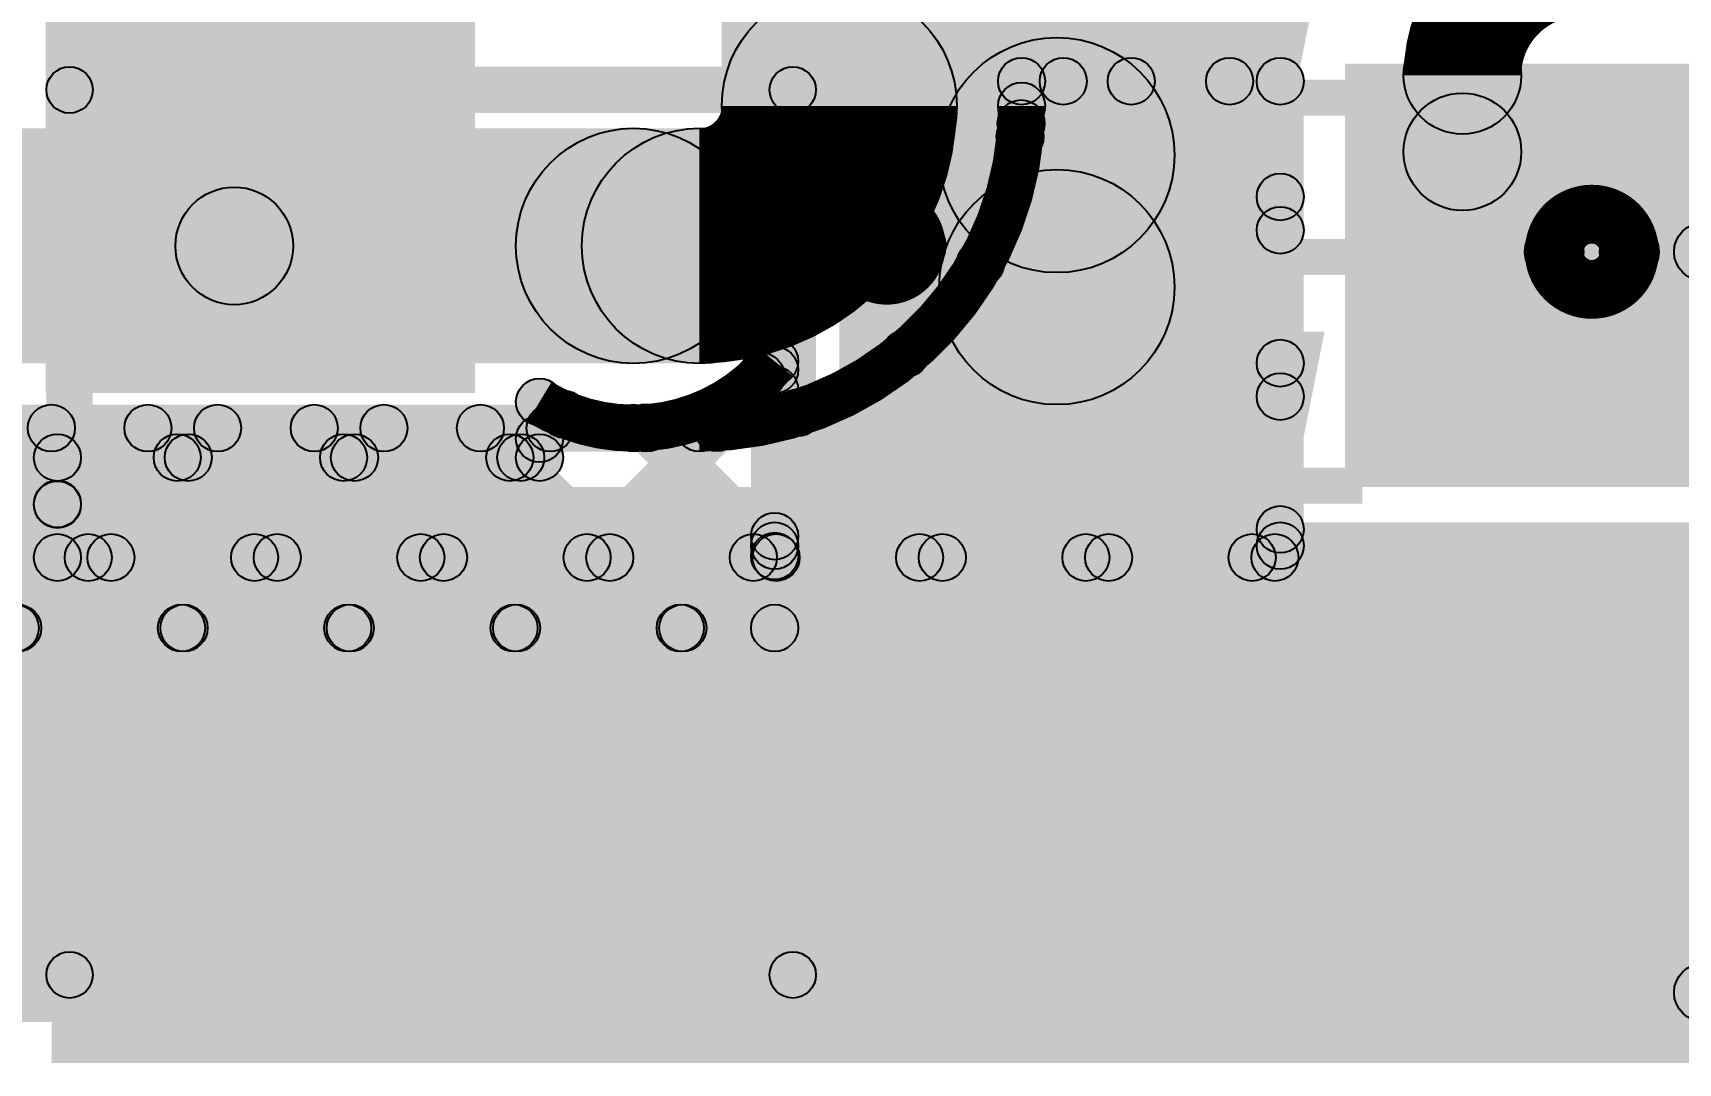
# Model space of a CAD drawing. Header units: millimetres. Extents: x -0.24 to 2.5, y 0 to 2.55.
# Drawn here: x 1.7768 to 2.0567, y 0.006 to 0.1812 of the extents above; entities that cross this region are included whole.
import ezdxf

# ---------------------------------------------------------------- set-up
doc = ezdxf.new("R2010")
doc.units = ezdxf.units.MM
doc.header["$MEASUREMENT"] = 0
for name, color, linetype in [('BottomLayer', 5, 'Continuous'), ('BottomPaste', 16, 'Continuous'), ('BottomSolder', 6, 'Continuous'), ('TopLayer', 1, 'Continuous'), ('TopOverlay', 2, 'Continuous'), ('TopPaste', 8, 'Continuous'), ('TopSolder', 216, 'Continuous'), ('ViaHoleLayer', 16, 'Continuous')]:
    doc.layers.add(name, color=color, linetype=linetype)

# ---------------------------------------------------------------- blocks, each defined once
blk = doc.blocks.new('SI7021_A20_GM1R_35')
at = {"layer": 'TopLayer'}
for points in [[(-0.07382, 0.04823), (-0.04035, 0.04823), (-0.04035, 0.03051), (-0.07382, 0.03051)], [(-0.0315, 0.04921), (0.0315, 0.04921), (0.0315, -0.04921), (-0.0315, -0.04921)], [(0.04035, 0.04823), (0.07382, 0.04823), (0.07382, 0.03051), (0.04035, 0.03051)], [(-0.07382, 0.00886), (-0.04035, 0.00886), (-0.04035, -0.00886), (-0.07382, -0.00886)], [(0.04035, 0.00886), (0.07382, 0.00886), (0.07382, -0.00886), (0.04035, -0.00886)], [(-0.07382, -0.03051), (-0.04035, -0.03051), (-0.04035, -0.04823), (-0.07382, -0.04823)], [(0.04035, -0.03051), (0.07382, -0.03051), (0.07382, -0.04823), (0.04035, -0.04823)]]:
    blk.add_hatch(color=1, dxfattribs=at).paths.add_polyline_path(points)
at = {"layer": 'TopOverlay'}
h = blk.add_hatch(color=2, dxfattribs=at)
edge = h.paths.add_edge_path()
edge.add_arc((-0.0794, 0.063), 0.005, 0, 360)
h = blk.add_hatch(color=2, dxfattribs=at)
edge = h.paths.add_edge_path()
edge.add_arc((-0.0666, 0.063), 0.005, 0, 360)
h = blk.add_hatch(color=2, dxfattribs=at)
edge = h.paths.add_edge_path()
edge.add_arc((-0.054, 0.063), 0.005, 0, 360)
for points in [[(-0.054, 0.058), (-0.054, 0.068), (0.055, 0.068), (0.055, 0.058)], [(-0.054, -0.068), (-0.054, -0.058), (0.055, -0.058), (0.055, -0.068)]]:
    blk.add_hatch(color=2, dxfattribs=at).paths.add_polyline_path(points)
h = blk.add_hatch(color=2, dxfattribs=at)
edge = h.paths.add_edge_path()
edge.add_arc((0.055, 0.063), 0.005, 0, 360)
h = blk.add_hatch(color=2, dxfattribs=at)
edge = h.paths.add_edge_path()
edge.add_arc((-0.054, -0.063), 0.005, 0, 360)
h = blk.add_hatch(color=2, dxfattribs=at)
edge = h.paths.add_edge_path()
edge.add_arc((0.055, -0.063), 0.005, 0, 360)
at = {"layer": 'TopPaste'}
for points in [[(-0.07382, 0.04823), (-0.04035, 0.04823), (-0.04035, 0.03051), (-0.07382, 0.03051)], [(-0.0315, 0.04921), (0.0315, 0.04921), (0.0315, -0.04921), (-0.0315, -0.04921)], [(0.04035, 0.04823), (0.07382, 0.04823), (0.07382, 0.03051), (0.04035, 0.03051)], [(-0.07382, 0.00886), (-0.04035, 0.00886), (-0.04035, -0.00886), (-0.07382, -0.00886)], [(0.04035, 0.00886), (0.07382, 0.00886), (0.07382, -0.00886), (0.04035, -0.00886)], [(-0.07382, -0.03051), (-0.04035, -0.03051), (-0.04035, -0.04823), (-0.07382, -0.04823)], [(0.04035, -0.03051), (0.07382, -0.03051), (0.07382, -0.04823), (0.04035, -0.04823)]]:
    blk.add_hatch(color=8, dxfattribs=at).paths.add_polyline_path(points)
at = {"layer": 'TopSolder'}
for points in [[(-0.0355, 0.05321), (0.0355, 0.05321), (0.0355, -0.05321), (-0.0355, -0.05321)], [(-0.07782, 0.05223), (-0.03635, 0.05223), (-0.03635, 0.02651), (-0.07782, 0.02651)], [(0.03635, 0.05223), (0.07782, 0.05223), (0.07782, 0.02651), (0.03635, 0.02651)], [(-0.07782, 0.01286), (-0.03635, 0.01286), (-0.03635, -0.01286), (-0.07782, -0.01286)], [(0.03635, 0.01286), (0.07782, 0.01286), (0.07782, -0.01286), (0.03635, -0.01286)], [(-0.07782, -0.02651), (-0.03635, -0.02651), (-0.03635, -0.05223), (-0.07782, -0.05223)], [(0.03635, -0.02651), (0.07782, -0.02651), (0.07782, -0.05223), (0.03635, -0.05223)]]:
    blk.add_hatch(color=216, dxfattribs=at).paths.add_polyline_path(points)
at = {"layer": 'TopOverlay', "const_width": 0.01}
blk.add_lwpolyline([(-0.0666, 0.063, 1), (-0.0794, 0.063, 1)], format="xyb", close=True, dxfattribs=at)
at = {"layer": 'TopOverlay'}
for centre in [(-0.0794, 0.063), (-0.0666, 0.063), (-0.054, 0.063), (0.055, 0.063), (-0.054, -0.063), (0.055, -0.063)]:
    blk.add_circle(centre, 0.005, dxfattribs=at)
blk = doc.blocks.new('RES_0805_B_86')
at = {"layer": 'BottomLayer'}
for points in [[(-0.06, 0.025), (-0.02, 0.025), (-0.02, -0.025), (-0.06, -0.025)], [(0.02, 0.025), (0.06, 0.025), (0.06, -0.025), (0.02, -0.025)]]:
    blk.add_hatch(color=5, dxfattribs=at).paths.add_polyline_path(points)
at = {"layer": 'BottomPaste'}
for points in [[(-0.06, 0.025), (-0.02, 0.025), (-0.02, -0.025), (-0.06, -0.025)], [(0.02, 0.025), (0.06, 0.025), (0.06, -0.025), (0.02, -0.025)]]:
    blk.add_hatch(color=16, dxfattribs=at).paths.add_polyline_path(points)
at = {"layer": 'BottomSolder'}
for points in [[(-0.064, 0.029), (-0.016, 0.029), (-0.016, -0.029), (-0.064, -0.029)], [(0.016, 0.029), (0.064, 0.029), (0.064, -0.029), (0.016, -0.029)]]:
    blk.add_hatch(color=6, dxfattribs=at).paths.add_polyline_path(points)
blk = doc.blocks.new('SPU0410HR5H_PB_99')
at = {"layer": 'TopLayer'}
h = blk.add_hatch(color=1, dxfattribs=at)
edge = h.paths.add_edge_path()
edge.add_arc((0, 0), 0.01614, 0, 360)
h = blk.add_hatch(color=1, dxfattribs=at)
edge = h.paths.add_edge_path()
edge.add_arc((0.06693, 0), 0.01614, 0, 360)
h = blk.add_hatch(color=1, dxfattribs=at)
edge = h.paths.add_edge_path()
edge.add_arc((0, -0.09685), 0.01614, 0, 360)
h = blk.add_hatch(color=1, dxfattribs=at)
edge = h.paths.add_edge_path()
edge.add_arc((0.06693, -0.09685), 0.01614, 0, 360)
at = {"layer": 'TopOverlay'}
h = blk.add_hatch(color=2, dxfattribs=at)
edge = h.paths.add_edge_path()
edge.add_arc((-0.028, 0.02652), 0.00394, 0, 360)
h = blk.add_hatch(color=2, dxfattribs=at)
edge = h.paths.add_edge_path()
edge.add_arc((-0.028, 0.02652), 0.00394, 0, 360)
for points in [[(-0.028, 0.02258), (-0.028, 0.03046), (0.095, 0.03046), (0.095, 0.02258)], [(-0.02406, -0.124), (-0.03194, -0.124), (-0.03194, 0.02652), (-0.02406, 0.02652)], [(0.09894, -0.124), (0.09106, -0.124), (0.09106, 0.02652), (0.09894, 0.02652)], [(-0.028, -0.12794), (-0.028, -0.12006), (0.095, -0.12006), (0.095, -0.12794)]]:
    blk.add_hatch(color=2, dxfattribs=at).paths.add_polyline_path(points)
h = blk.add_hatch(color=2, dxfattribs=at)
edge = h.paths.add_edge_path()
edge.add_arc((0.095, 0.02652), 0.00394, 0, 360)
h = blk.add_hatch(color=2, dxfattribs=at)
edge = h.paths.add_edge_path()
edge.add_arc((0.095, 0.02652), 0.00394, 0, 360)
h = blk.add_hatch(color=2, dxfattribs=at)
edge = h.paths.add_edge_path()
edge.add_arc((0.106, 0), 0.005, 0, 360)
h = blk.add_hatch(color=2, dxfattribs=at)
edge = h.paths.add_edge_path()
edge.add_arc((0.116, 0), 0.005, 0, 360)
h = blk.add_hatch(color=2, dxfattribs=at)
edge = h.paths.add_edge_path()
edge.add_arc((-0.028, -0.124), 0.00394, 0, 360)
h = blk.add_hatch(color=2, dxfattribs=at)
edge = h.paths.add_edge_path()
edge.add_arc((-0.028, -0.124), 0.00394, 0, 360)
h = blk.add_hatch(color=2, dxfattribs=at)
edge = h.paths.add_edge_path()
edge.add_arc((0.095, -0.124), 0.00394, 0, 360)
h = blk.add_hatch(color=2, dxfattribs=at)
edge = h.paths.add_edge_path()
edge.add_arc((0.095, -0.124), 0.00394, 0, 360)
at = {"layer": 'TopPaste'}
h = blk.add_hatch(color=8, dxfattribs=at)
edge = h.paths.add_edge_path()
edge.add_arc((0, 0), 0.01614, 0, 360)
h = blk.add_hatch(color=8, dxfattribs=at)
edge = h.paths.add_edge_path()
edge.add_arc((0.06693, 0), 0.01614, 0, 360)
h = blk.add_hatch(color=8, dxfattribs=at)
edge = h.paths.add_edge_path()
edge.add_arc((0, -0.09685), 0.01614, 0, 360)
h = blk.add_hatch(color=8, dxfattribs=at)
edge = h.paths.add_edge_path()
edge.add_arc((0.06693, -0.09685), 0.01614, 0, 360)
at = {"layer": 'TopSolder'}
h = blk.add_hatch(color=216, dxfattribs=at)
edge = h.paths.add_edge_path()
edge.add_arc((0, 0), 0.02014, 0, 360)
h = blk.add_hatch(color=216, dxfattribs=at)
edge = h.paths.add_edge_path()
edge.add_arc((0.06693, 0), 0.02014, 0, 360)
h = blk.add_hatch(color=216, dxfattribs=at)
edge = h.paths.add_edge_path()
edge.add_arc((0, -0.09685), 0.02014, 0, 360)
h = blk.add_hatch(color=216, dxfattribs=at)
edge = h.paths.add_edge_path()
edge.add_arc((0.06693, -0.09685), 0.02014, 0, 360)
at = {"layer": 'TopOverlay', "const_width": 0.01}
blk.add_lwpolyline([(0.116, 0, 1), (0.106, 0, 1)], format="xyb", close=True, dxfattribs=at)
at = {"layer": 'TopOverlay'}
for centre, radius in [((-0.028, 0.02652), 0.00394), ((-0.028, 0.02652), 0.00394), ((0.095, 0.02652), 0.00394), ((0.095, 0.02652), 0.00394), ((0.106, 0), 0.005), ((0.116, 0), 0.005), ((-0.028, -0.124), 0.00394), ((-0.028, -0.124), 0.00394), ((0.095, -0.124), 0.00394), ((0.095, -0.124), 0.00394)]:
    blk.add_circle(centre, radius, dxfattribs=at)

msp = doc.modelspace()

# ---------------------------------------------------------------- hatches: boundary and pattern name
at = {"layer": 'BottomLayer'}
for points in [[(1.914, 0.049), (1.989, 0.049), (1.989, 0.223), (1.914, 0.223)], [(2, 0.104), (2.068, 0.104), (2.068, 0.176), (2, 0.176)], [(2.03, 0.161), (2.01, 0.161), (2.01, 0.174), (2.03, 0.174)], [(1.25, 0.125), (1.25, 0.165), (1.879, 0.165), (1.879, 0.125)], [(1.971, 0.138), (1.931, 0.138), (1.931, 0.16045), (1.971, 0.16045)], [(1.86192, 0.07717), (1.85627, 0.08283), (1.90017, 0.12673), (1.90583, 0.12108)], [(1.89785, 0.12001), (1.90351, 0.12567), (1.90583, 0.12335), (1.90017, 0.11769)], [(1.907, 0.094), (1.899, 0.094), (1.899, 0.12538), (1.907, 0.12538)], [(1.25, 0.11), (1.25, 0.118), (1.879, 0.118), (1.879, 0.11)], [(1.74879, 0.07717), (1.74313, 0.08283), (1.77713, 0.11683), (1.78279, 0.11117)], [(1.76527, 0.11117), (1.77093, 0.11683), (1.80493, 0.08283), (1.79927, 0.07717)], [(1.77707, 0.07717), (1.77141, 0.08283), (1.80541, 0.11683), (1.81107, 0.11117)], [(1.79356, 0.11117), (1.79921, 0.11683), (1.83321, 0.08283), (1.82756, 0.07717)], [(1.80535, 0.07717), (1.7997, 0.08283), (1.8337, 0.11683), (1.83935, 0.11117)], [(1.82184, 0.11117), (1.8275, 0.11683), (1.8615, 0.08283), (1.85584, 0.07717)], [(1.83364, 0.07717), (1.82798, 0.08283), (1.86198, 0.11683), (1.86764, 0.11117)], [(1.85012, 0.11117), (1.85578, 0.11683), (1.88978, 0.08283), (1.88412, 0.07717)], [(1.87833, 0.11125), (1.88399, 0.1169), (1.90583, 0.09507), (1.90017, 0.08941)], [(0.83, 0.013), (1.859, 0.013), (1.859, 0.105), (0.83, 0.105)], [(1.89021, 0.07717), (1.88455, 0.08283), (1.90017, 0.09845), (1.90583, 0.09279)], [(1.907, 0.08), (1.899, 0.08), (1.899, 0.094), (1.907, 0.094)], [(1.907, 0.08), (1.899, 0.08), (1.899, 0.094), (1.907, 0.094)], [(0.83314, 0.076), (0.83314, 0.084), (1.903, 0.084), (1.903, 0.076)], [(1.914, 0.013), (2.244, 0.013), (2.244, 0.083), (1.914, 0.083)]]:
    msp.add_hatch(color=5, dxfattribs=at).paths.add_polyline_path(points)
h = msp.add_hatch(color=5, dxfattribs=at)
edge = h.paths.add_edge_path()
edge.add_arc((2.02, 0.174), 0.01, 0, 360)
h = msp.add_hatch(color=5, dxfattribs=at)
edge = h.paths.add_edge_path()
edge.add_arc((2.02, 0.174), 0.01, 0, 360)
h = msp.add_hatch(color=5, dxfattribs=at)
edge = h.paths.add_edge_path()
edge.add_arc((1.951, 0.16045), 0.02, 0, 360)
h = msp.add_hatch(color=5, dxfattribs=at)
edge = h.paths.add_edge_path()
edge.add_arc((2.02, 0.161), 0.01181, 0, 360)
h = msp.add_hatch(color=5, dxfattribs=at)
edge = h.paths.add_edge_path()
edge.add_arc((2.02, 0.161), 0.01, 0, 360)
h = msp.add_hatch(color=5, dxfattribs=at)
edge = h.paths.add_edge_path()
edge.add_arc((1.879, 0.145), 0.02, 0, 360)
h = msp.add_hatch(color=5, dxfattribs=at)
edge = h.paths.add_edge_path()
edge.add_arc((1.879, 0.145), 0.01181, 0, 360)
h = msp.add_hatch(color=5, dxfattribs=at)
edge = h.paths.add_edge_path()
edge.add_arc((1.951, 0.138), 0.02, 0, 360)
h = msp.add_hatch(color=5, dxfattribs=at)
edge = h.paths.add_edge_path()
edge.add_arc((1.903, 0.12538), 0.004, 0, 360)
h = msp.add_hatch(color=5, dxfattribs=at)
edge = h.paths.add_edge_path()
edge.add_arc((1.903, 0.12538), 0.004, 0, 360)
h = msp.add_hatch(color=5, dxfattribs=at)
edge = h.paths.add_edge_path()
edge.add_arc((1.90068, 0.12284), 0.004, 0, 360)
h = msp.add_hatch(color=5, dxfattribs=at)
edge = h.paths.add_edge_path()
edge.add_arc((1.903, 0.12391), 0.004, 0, 360)
h = msp.add_hatch(color=5, dxfattribs=at)
edge = h.paths.add_edge_path()
edge.add_arc((1.903, 0.12052), 0.004, 0, 360)
h = msp.add_hatch(color=5, dxfattribs=at)
edge = h.paths.add_edge_path()
edge.add_arc((1.77996, 0.114), 0.004, 0, 360)
h = msp.add_hatch(color=5, dxfattribs=at)
edge = h.paths.add_edge_path()
edge.add_arc((1.79638, 0.114), 0.004, 0, 360)
h = msp.add_hatch(color=5, dxfattribs=at)
edge = h.paths.add_edge_path()
edge.add_arc((1.80824, 0.114), 0.004, 0, 360)
h = msp.add_hatch(color=5, dxfattribs=at)
edge = h.paths.add_edge_path()
edge.add_arc((1.82467, 0.114), 0.004, 0, 360)
h = msp.add_hatch(color=5, dxfattribs=at)
edge = h.paths.add_edge_path()
edge.add_arc((1.83653, 0.114), 0.004, 0, 360)
h = msp.add_hatch(color=5, dxfattribs=at)
edge = h.paths.add_edge_path()
edge.add_arc((1.85295, 0.114), 0.004, 0, 360)
h = msp.add_hatch(color=5, dxfattribs=at)
edge = h.paths.add_edge_path()
edge.add_arc((1.86481, 0.114), 0.004, 0, 360)
h = msp.add_hatch(color=5, dxfattribs=at)
edge = h.paths.add_edge_path()
edge.add_arc((1.879, 0.114), 0.004, 0, 360)
h = msp.add_hatch(color=5, dxfattribs=at)
edge = h.paths.add_edge_path()
edge.add_arc((1.879, 0.114), 0.004, 0, 360)
h = msp.add_hatch(color=5, dxfattribs=at)
edge = h.paths.add_edge_path()
edge.add_arc((1.88116, 0.11408), 0.004, 0, 360)
h = msp.add_hatch(color=5, dxfattribs=at)
edge = h.paths.add_edge_path()
edge.add_arc((1.903, 0.09562), 0.004, 0, 360)
h = msp.add_hatch(color=5, dxfattribs=at)
edge = h.paths.add_edge_path()
edge.add_arc((1.903, 0.094), 0.004, 0, 360)
h = msp.add_hatch(color=5, dxfattribs=at)
edge = h.paths.add_edge_path()
edge.add_arc((1.903, 0.094), 0.004, 0, 360)
h = msp.add_hatch(color=5, dxfattribs=at)
edge = h.paths.add_edge_path()
edge.add_arc((1.903, 0.094), 0.004, 0, 360)
h = msp.add_hatch(color=5, dxfattribs=at)
edge = h.paths.add_edge_path()
edge.add_arc((1.903, 0.09224), 0.004, 0, 360)
h = msp.add_hatch(color=5, dxfattribs=at)
edge = h.paths.add_edge_path()
edge.add_arc((1.77382, 0.08), 0.004, 0, 360)
h = msp.add_hatch(color=5, dxfattribs=at)
edge = h.paths.add_edge_path()
edge.add_arc((1.77424, 0.08), 0.004, 0, 360)
h = msp.add_hatch(color=5, dxfattribs=at)
edge = h.paths.add_edge_path()
edge.add_arc((1.8021, 0.08), 0.004, 0, 360)
h = msp.add_hatch(color=5, dxfattribs=at)
edge = h.paths.add_edge_path()
edge.add_arc((1.80253, 0.08), 0.004, 0, 360)
h = msp.add_hatch(color=5, dxfattribs=at)
edge = h.paths.add_edge_path()
edge.add_arc((1.83038, 0.08), 0.004, 0, 360)
h = msp.add_hatch(color=5, dxfattribs=at)
edge = h.paths.add_edge_path()
edge.add_arc((1.83081, 0.08), 0.004, 0, 360)
h = msp.add_hatch(color=5, dxfattribs=at)
edge = h.paths.add_edge_path()
edge.add_arc((1.85867, 0.08), 0.004, 0, 360)
h = msp.add_hatch(color=5, dxfattribs=at)
edge = h.paths.add_edge_path()
edge.add_arc((1.85909, 0.08), 0.004, 0, 360)
h = msp.add_hatch(color=5, dxfattribs=at)
edge = h.paths.add_edge_path()
edge.add_arc((1.88695, 0.08), 0.004, 0, 360)
h = msp.add_hatch(color=5, dxfattribs=at)
edge = h.paths.add_edge_path()
edge.add_arc((1.88738, 0.08), 0.004, 0, 360)
h = msp.add_hatch(color=5, dxfattribs=at)
edge = h.paths.add_edge_path()
edge.add_arc((1.903, 0.08), 0.004, 0, 360)
h = msp.add_hatch(color=5, dxfattribs=at)
edge = h.paths.add_edge_path()
edge.add_arc((1.903, 0.08), 0.004, 0, 360)
h = msp.add_hatch(color=5, dxfattribs=at)
edge = h.paths.add_edge_path()
edge.add_arc((1.903, 0.08), 0.004, 0, 360)
h = msp.add_hatch(color=5, dxfattribs=at)
edge = h.paths.add_edge_path()
edge.add_arc((1.85, 0.072), 0.01181, 0, 360)
at = {"layer": 'BottomSolder'}
h = msp.add_hatch(color=6, dxfattribs=at)
edge = h.paths.add_edge_path()
edge.add_arc((2.02, 0.161), 0.01581, 0, 360)
h = msp.add_hatch(color=6, dxfattribs=at)
edge = h.paths.add_edge_path()
edge.add_arc((1.879, 0.145), 0.01581, 0, 360)
h = msp.add_hatch(color=6, dxfattribs=at)
edge = h.paths.add_edge_path()
edge.add_arc((1.85, 0.072), 0.01581, 0, 360)
at = {"layer": 'TopLayer'}
for points in [[(1.779, 0.12), (1.852, 0.12), (1.852, 0.253), (1.779, 0.253)], [(1.82107, 0.145), (1.80107, 0.145), (1.80107, 0.20807), (1.82107, 0.20807)], [(1.934, 0.1688), (1.894, 0.1688), (1.894, 0.204), (1.934, 0.204)], [(1.945, 0.169), (1.945, 0.177), (1.989, 0.177), (1.989, 0.169)], [(1.90221, 0.08917), (1.89655, 0.09483), (1.97755, 0.17583), (1.98321, 0.17017)], [(1.94775, 0.163), (1.94209, 0.16865), (1.94927, 0.17583), (1.95492, 0.17017)], [(1.96083, 0.17017), (1.96649, 0.17583), (1.99183, 0.15049), (1.98617, 0.14483)], [(2, 0.105), (2.076, 0.105), (2.076, 0.175), (2, 0.175)], [(1.949, 0.1688), (1.941, 0.1688), (1.941, 0.173), (1.949, 0.173)], [(1.993, 0.094), (1.985, 0.094), (1.985, 0.173), (1.993, 0.173)], [(1.94193, 0.16079), (1.94758, 0.16645), (1.99183, 0.1222), (1.98617, 0.11655)], [(1.879, 0.125), (1.879, 0.165), (1.8902, 0.165), (1.8902, 0.125)], [(1.93049, 0.08917), (1.92483, 0.09483), (1.98617, 0.15617), (1.99183, 0.15051)], [(1.9352, 0.13923), (1.94086, 0.14489), (1.99092, 0.09483), (1.98526, 0.08917)], [(1.92236, 0.12379), (1.92801, 0.12945), (1.96263, 0.09483), (1.95698, 0.08917)], [(1.95878, 0.08917), (1.95312, 0.09483), (1.98617, 0.12788), (1.99183, 0.12222)], [(1.867, 0.109), (1.859, 0.109), (1.859, 0.11845), (1.867, 0.11845)], [(1.86583, 0.10936), (1.86017, 0.11502), (1.86433, 0.11918), (1.86999, 0.11352)], [(1.879, 0.11), (1.879, 0.118), (1.8902, 0.118), (1.8902, 0.11)], [(1.90408, 0.11378), (1.90974, 0.11944), (1.93435, 0.09483), (1.92869, 0.08917)], [(1.86264, 0.10617), (1.85698, 0.11183), (1.86017, 0.11502), (1.86583, 0.10936)], [(1.87392, 0.08917), (1.86827, 0.09483), (1.89035, 0.11691), (1.896, 0.11125)], [(1.87841, 0.11117), (1.88407, 0.11683), (1.90607, 0.09483), (1.90041, 0.08917)], [(1.781, 0.105), (1.781, 0.113), (1.863, 0.113), (1.863, 0.105)], [(1.78907, 0.08917), (1.78341, 0.09483), (1.80041, 0.11183), (1.80607, 0.10617)], [(1.79856, 0.10617), (1.80421, 0.11183), (1.82121, 0.09483), (1.81556, 0.08917)], [(1.81735, 0.08917), (1.8117, 0.09483), (1.8287, 0.11183), (1.83435, 0.10617)], [(1.82684, 0.10617), (1.8325, 0.11183), (1.8495, 0.09483), (1.84384, 0.08917)], [(1.84564, 0.08917), (1.83998, 0.09483), (1.85698, 0.11183), (1.86264, 0.10617)], [(1.85512, 0.10617), (1.86078, 0.11183), (1.87778, 0.09483), (1.87212, 0.08917)], [(1.785, 0.101), (1.777, 0.101), (1.777, 0.109), (1.785, 0.109)], [(1.77817, 0.09827), (1.78383, 0.10393), (1.79293, 0.09483), (1.78727, 0.08917)], [(1.78, 0.006), (1.992, 0.006), (1.992, 0.104), (1.78, 0.104)], [(1.785, 0.092), (1.777, 0.092), (1.777, 0.101), (1.785, 0.101)], [(1.785, 0.092), (1.777, 0.092), (1.777, 0.101), (1.785, 0.101)], [(1.98706, 0.08917), (1.9814, 0.09483), (1.98617, 0.0996), (1.99183, 0.09394)], [(1.989, 0.09), (1.989, 0.098), (2.087, 0.098), (2.087, 0.09)], [(1.781, 0.088), (1.781, 0.096), (2.14435, 0.096), (2.14435, 0.088)], [(1.957, 0.06), (2.13, 0.06), (2.13, 0.097), (1.957, 0.097)], [(1.987, 0.006), (2.327, 0.006), (2.327, 0.025), (1.987, 0.025)]]:
    msp.add_hatch(color=1, dxfattribs=at).paths.add_polyline_path(points)
h = msp.add_hatch(color=1, dxfattribs=at)
edge = h.paths.add_edge_path()
edge.add_arc((1.914, 0.1688), 0.02, 0, 360)
h = msp.add_hatch(color=1, dxfattribs=at)
edge = h.paths.add_edge_path()
edge.add_arc((1.914, 0.1688), 0.02, 0, 360)
h = msp.add_hatch(color=1, dxfattribs=at)
edge = h.paths.add_edge_path()
edge.add_arc((1.945, 0.173), 0.004, 0, 360)
h = msp.add_hatch(color=1, dxfattribs=at)
edge = h.paths.add_edge_path()
edge.add_arc((1.945, 0.173), 0.004, 0, 360)
h = msp.add_hatch(color=1, dxfattribs=at)
edge = h.paths.add_edge_path()
edge.add_arc((1.95209, 0.173), 0.004, 0, 360)
h = msp.add_hatch(color=1, dxfattribs=at)
edge = h.paths.add_edge_path()
edge.add_arc((1.96366, 0.173), 0.004, 0, 360)
h = msp.add_hatch(color=1, dxfattribs=at)
edge = h.paths.add_edge_path()
edge.add_arc((1.98038, 0.173), 0.004, 0, 360)
h = msp.add_hatch(color=1, dxfattribs=at)
edge = h.paths.add_edge_path()
edge.add_arc((1.989, 0.173), 0.004, 0, 360)
h = msp.add_hatch(color=1, dxfattribs=at)
edge = h.paths.add_edge_path()
edge.add_arc((1.989, 0.173), 0.004, 0, 360)
h = msp.add_hatch(color=1, dxfattribs=at)
edge = h.paths.add_edge_path()
edge.add_arc((1.945, 0.1688), 0.004, 0, 360)
h = msp.add_hatch(color=1, dxfattribs=at)
edge = h.paths.add_edge_path()
edge.add_arc((1.945, 0.1688), 0.004, 0, 360)
h = msp.add_hatch(color=1, dxfattribs=at)
edge = h.paths.add_edge_path()
edge.add_arc((2.02, 0.161), 0.01181, 0, 360)
h = msp.add_hatch(color=1, dxfattribs=at)
edge = h.paths.add_edge_path()
edge.add_arc((1.94492, 0.16582), 0.004, 0, 360)
h = msp.add_hatch(color=1, dxfattribs=at)
edge = h.paths.add_edge_path()
edge.add_arc((1.94475, 0.16362), 0.004, 0, 360)
h = msp.add_hatch(color=1, dxfattribs=at)
edge = h.paths.add_edge_path()
edge.add_arc((1.879, 0.145), 0.02, 0, 360)
h = msp.add_hatch(color=1, dxfattribs=at)
edge = h.paths.add_edge_path()
edge.add_arc((1.8902, 0.145), 0.02, 0, 360)
h = msp.add_hatch(color=1, dxfattribs=at)
edge = h.paths.add_edge_path()
edge.add_arc((1.8902, 0.145), 0.02, 0, 360)
h = msp.add_hatch(color=1, dxfattribs=at)
edge = h.paths.add_edge_path()
edge.add_arc((1.879, 0.145), 0.01181, 0, 360)
h = msp.add_hatch(color=1, dxfattribs=at)
edge = h.paths.add_edge_path()
edge.add_arc((1.989, 0.15334), 0.004, 0, 360)
h = msp.add_hatch(color=1, dxfattribs=at)
edge = h.paths.add_edge_path()
edge.add_arc((1.81107, 0.145), 0.01, 0, 360)
h = msp.add_hatch(color=1, dxfattribs=at)
edge = h.paths.add_edge_path()
edge.add_arc((1.989, 0.14766), 0.004, 0, 360)
h = msp.add_hatch(color=1, dxfattribs=at)
edge = h.paths.add_edge_path()
edge.add_arc((1.93803, 0.14206), 0.004, 0, 360)
h = msp.add_hatch(color=1, dxfattribs=at)
edge = h.paths.add_edge_path()
edge.add_arc((1.92519, 0.12662), 0.004, 0, 360)
h = msp.add_hatch(color=1, dxfattribs=at)
edge = h.paths.add_edge_path()
edge.add_arc((1.989, 0.12505), 0.004, 0, 360)
h = msp.add_hatch(color=1, dxfattribs=at)
edge = h.paths.add_edge_path()
edge.add_arc((1.989, 0.11937), 0.004, 0, 360)
h = msp.add_hatch(color=1, dxfattribs=at)
edge = h.paths.add_edge_path()
edge.add_arc((1.863, 0.11845), 0.004, 0, 360)
h = msp.add_hatch(color=1, dxfattribs=at)
edge = h.paths.add_edge_path()
edge.add_arc((1.863, 0.11845), 0.004, 0, 360)
h = msp.add_hatch(color=1, dxfattribs=at)
edge = h.paths.add_edge_path()
edge.add_arc((1.86716, 0.11635), 0.004, 0, 360)
h = msp.add_hatch(color=1, dxfattribs=at)
edge = h.paths.add_edge_path()
edge.add_arc((1.90691, 0.11661), 0.004, 0, 360)
h = msp.add_hatch(color=1, dxfattribs=at)
edge = h.paths.add_edge_path()
edge.add_arc((1.879, 0.114), 0.004, 0, 360)
h = msp.add_hatch(color=1, dxfattribs=at)
edge = h.paths.add_edge_path()
edge.add_arc((1.879, 0.114), 0.004, 0, 360)
h = msp.add_hatch(color=1, dxfattribs=at)
edge = h.paths.add_edge_path()
edge.add_arc((1.88124, 0.114), 0.004, 0, 360)
h = msp.add_hatch(color=1, dxfattribs=at)
edge = h.paths.add_edge_path()
edge.add_arc((1.8902, 0.114), 0.004, 0, 360)
h = msp.add_hatch(color=1, dxfattribs=at)
edge = h.paths.add_edge_path()
edge.add_arc((1.8902, 0.114), 0.004, 0, 360)
h = msp.add_hatch(color=1, dxfattribs=at)
edge = h.paths.add_edge_path()
edge.add_arc((1.89318, 0.11408), 0.004, 0, 360)
h = msp.add_hatch(color=1, dxfattribs=at)
edge = h.paths.add_edge_path()
edge.add_arc((1.863, 0.11219), 0.004, 0, 360)
h = msp.add_hatch(color=1, dxfattribs=at)
edge = h.paths.add_edge_path()
edge.add_arc((1.863, 0.11219), 0.004, 0, 360)
h = msp.add_hatch(color=1, dxfattribs=at)
edge = h.paths.add_edge_path()
edge.add_arc((1.781, 0.109), 0.004, 0, 360)
h = msp.add_hatch(color=1, dxfattribs=at)
edge = h.paths.add_edge_path()
edge.add_arc((1.781, 0.109), 0.004, 0, 360)
h = msp.add_hatch(color=1, dxfattribs=at)
edge = h.paths.add_edge_path()
edge.add_arc((1.80138, 0.109), 0.004, 0, 360)
h = msp.add_hatch(color=1, dxfattribs=at)
edge = h.paths.add_edge_path()
edge.add_arc((1.80324, 0.109), 0.004, 0, 360)
h = msp.add_hatch(color=1, dxfattribs=at)
edge = h.paths.add_edge_path()
edge.add_arc((1.82967, 0.109), 0.004, 0, 360)
h = msp.add_hatch(color=1, dxfattribs=at)
edge = h.paths.add_edge_path()
edge.add_arc((1.83153, 0.109), 0.004, 0, 360)
h = msp.add_hatch(color=1, dxfattribs=at)
edge = h.paths.add_edge_path()
edge.add_arc((1.85795, 0.109), 0.004, 0, 360)
h = msp.add_hatch(color=1, dxfattribs=at)
edge = h.paths.add_edge_path()
edge.add_arc((1.85981, 0.109), 0.004, 0, 360)
h = msp.add_hatch(color=1, dxfattribs=at)
edge = h.paths.add_edge_path()
edge.add_arc((1.85981, 0.109), 0.004, 0, 360)
h = msp.add_hatch(color=1, dxfattribs=at)
edge = h.paths.add_edge_path()
edge.add_arc((1.863, 0.109), 0.004, 0, 360)
h = msp.add_hatch(color=1, dxfattribs=at)
edge = h.paths.add_edge_path()
edge.add_arc((1.863, 0.109), 0.004, 0, 360)
h = msp.add_hatch(color=1, dxfattribs=at)
edge = h.paths.add_edge_path()
edge.add_arc((1.781, 0.1011), 0.004, 0, 360)
h = msp.add_hatch(color=1, dxfattribs=at)
edge = h.paths.add_edge_path()
edge.add_arc((1.781, 0.101), 0.004, 0, 360)
h = msp.add_hatch(color=1, dxfattribs=at)
edge = h.paths.add_edge_path()
edge.add_arc((1.781, 0.101), 0.004, 0, 360)
h = msp.add_hatch(color=1, dxfattribs=at)
edge = h.paths.add_edge_path()
edge.add_arc((1.781, 0.101), 0.004, 0, 360)
h = msp.add_hatch(color=1, dxfattribs=at)
edge = h.paths.add_edge_path()
edge.add_arc((1.989, 0.09677), 0.004, 0, 360)
h = msp.add_hatch(color=1, dxfattribs=at)
edge = h.paths.add_edge_path()
edge.add_arc((1.989, 0.094), 0.004, 0, 360)
h = msp.add_hatch(color=1, dxfattribs=at)
edge = h.paths.add_edge_path()
edge.add_arc((1.989, 0.094), 0.004, 0, 360)
h = msp.add_hatch(color=1, dxfattribs=at)
edge = h.paths.add_edge_path()
edge.add_arc((1.781, 0.092), 0.004, 0, 360)
h = msp.add_hatch(color=1, dxfattribs=at)
edge = h.paths.add_edge_path()
edge.add_arc((1.781, 0.092), 0.004, 0, 360)
h = msp.add_hatch(color=1, dxfattribs=at)
edge = h.paths.add_edge_path()
edge.add_arc((1.781, 0.092), 0.004, 0, 360)
h = msp.add_hatch(color=1, dxfattribs=at)
edge = h.paths.add_edge_path()
edge.add_arc((1.78624, 0.092), 0.004, 0, 360)
h = msp.add_hatch(color=1, dxfattribs=at)
edge = h.paths.add_edge_path()
edge.add_arc((1.7901, 0.092), 0.004, 0, 360)
h = msp.add_hatch(color=1, dxfattribs=at)
edge = h.paths.add_edge_path()
edge.add_arc((1.81453, 0.092), 0.004, 0, 360)
h = msp.add_hatch(color=1, dxfattribs=at)
edge = h.paths.add_edge_path()
edge.add_arc((1.81838, 0.092), 0.004, 0, 360)
h = msp.add_hatch(color=1, dxfattribs=at)
edge = h.paths.add_edge_path()
edge.add_arc((1.84281, 0.092), 0.004, 0, 360)
h = msp.add_hatch(color=1, dxfattribs=at)
edge = h.paths.add_edge_path()
edge.add_arc((1.84667, 0.092), 0.004, 0, 360)
h = msp.add_hatch(color=1, dxfattribs=at)
edge = h.paths.add_edge_path()
edge.add_arc((1.87109, 0.092), 0.004, 0, 360)
h = msp.add_hatch(color=1, dxfattribs=at)
edge = h.paths.add_edge_path()
edge.add_arc((1.87495, 0.092), 0.004, 0, 360)
h = msp.add_hatch(color=1, dxfattribs=at)
edge = h.paths.add_edge_path()
edge.add_arc((1.89938, 0.092), 0.004, 0, 360)
h = msp.add_hatch(color=1, dxfattribs=at)
edge = h.paths.add_edge_path()
edge.add_arc((1.90324, 0.092), 0.004, 0, 360)
h = msp.add_hatch(color=1, dxfattribs=at)
edge = h.paths.add_edge_path()
edge.add_arc((1.92766, 0.092), 0.004, 0, 360)
h = msp.add_hatch(color=1, dxfattribs=at)
edge = h.paths.add_edge_path()
edge.add_arc((1.93152, 0.092), 0.004, 0, 360)
h = msp.add_hatch(color=1, dxfattribs=at)
edge = h.paths.add_edge_path()
edge.add_arc((1.95595, 0.092), 0.004, 0, 360)
h = msp.add_hatch(color=1, dxfattribs=at)
edge = h.paths.add_edge_path()
edge.add_arc((1.95981, 0.092), 0.004, 0, 360)
h = msp.add_hatch(color=1, dxfattribs=at)
edge = h.paths.add_edge_path()
edge.add_arc((1.98423, 0.092), 0.004, 0, 360)
h = msp.add_hatch(color=1, dxfattribs=at)
edge = h.paths.add_edge_path()
edge.add_arc((1.98809, 0.092), 0.004, 0, 360)
h = msp.add_hatch(color=1, dxfattribs=at)
edge = h.paths.add_edge_path()
edge.add_arc((1.85, 0.072), 0.01181, 0, 360)
at = {"layer": 'TopSolder'}
h = msp.add_hatch(color=216, dxfattribs=at)
edge = h.paths.add_edge_path()
edge.add_arc((2.02, 0.161), 0.01581, 0, 360)
h = msp.add_hatch(color=216, dxfattribs=at)
edge = h.paths.add_edge_path()
edge.add_arc((1.879, 0.145), 0.01581, 0, 360)
h = msp.add_hatch(color=216, dxfattribs=at)
edge = h.paths.add_edge_path()
edge.add_arc((1.85, 0.072), 0.01581, 0, 360)
at = {"layer": 'ViaHoleLayer'}
h = msp.add_hatch(color=16, dxfattribs=at)
edge = h.paths.add_edge_path()
edge.add_arc((2.02, 0.161), 0.00787, 0, 360)
h = msp.add_hatch(color=16, dxfattribs=at)
edge = h.paths.add_edge_path()
edge.add_arc((1.879, 0.145), 0.00787, 0, 360)
h = msp.add_hatch(color=16, dxfattribs=at)
edge = h.paths.add_edge_path()
edge.add_arc((1.85, 0.072), 0.00787, 0, 360)

# ---------------------------------------------------------------- linework, layer by layer
at = {"layer": 'BottomLayer'}
for points, const_width in [([(2.02, 0.174, -0.414214), (2.04, 0.194)], 0.02), ([(1.903, 0.12538, -0.225048), (1.879, 0.114)], 0.008)]:
    msp.add_lwpolyline(points, format="xyb", dxfattribs=dict(at, const_width=const_width))
for centre, radius in [((2.02, 0.174), 0.01), ((2.02, 0.174), 0.01), ((1.951, 0.16045), 0.02), ((2.02, 0.161), 0.01), ((1.879, 0.145), 0.02), ((1.951, 0.138), 0.02), ((1.903, 0.12538), 0.004), ((1.903, 0.12538), 0.004), ((1.90068, 0.12284), 0.004), ((1.903, 0.12391), 0.004), ((1.903, 0.12052), 0.004), ((1.77996, 0.114), 0.004), ((1.79638, 0.114), 0.004), ((1.80824, 0.114), 0.004), ((1.82467, 0.114), 0.004), ((1.83653, 0.114), 0.004), ((1.85295, 0.114), 0.004), ((1.86481, 0.114), 0.004), ((1.879, 0.114), 0.004), ((1.879, 0.114), 0.004), ((1.88116, 0.11408), 0.004), ((1.903, 0.09562), 0.004), ((1.903, 0.094), 0.004), ((1.903, 0.094), 0.004), ((1.903, 0.094), 0.004), ((1.903, 0.09224), 0.004), ((1.77382, 0.08), 0.004), ((1.77424, 0.08), 0.004), ((1.8021, 0.08), 0.004), ((1.80253, 0.08), 0.004), ((1.83038, 0.08), 0.004), ((1.83081, 0.08), 0.004), ((1.85867, 0.08), 0.004), ((1.85909, 0.08), 0.004), ((1.88695, 0.08), 0.004), ((1.88738, 0.08), 0.004), ((1.903, 0.08), 0.004), ((1.903, 0.08), 0.004), ((1.903, 0.08), 0.004)]:
    msp.add_circle(centre, radius, dxfattribs=at)
at = {"layer": 'TopLayer'}
for points, const_width in [([(1.914, 0.1688, -0.414214), (1.8902, 0.145)], 0.04), ([(1.945, 0.1688, -0.414214), (1.8902, 0.114)], 0.008), ([(1.879, 0.114, -0.136418), (1.863, 0.11845)], 0.008)]:
    msp.add_lwpolyline(points, format="xyb", dxfattribs=dict(at, const_width=const_width))
for centre, radius in [((1.914, 0.1688), 0.02), ((1.914, 0.1688), 0.02), ((1.945, 0.173), 0.004), ((1.945, 0.173), 0.004), ((1.95209, 0.173), 0.004), ((1.96366, 0.173), 0.004), ((1.98038, 0.173), 0.004), ((1.989, 0.173), 0.004), ((1.989, 0.173), 0.004), ((1.945, 0.1688), 0.004), ((1.945, 0.1688), 0.004), ((1.94492, 0.16582), 0.004), ((1.94475, 0.16362), 0.004), ((1.879, 0.145), 0.02), ((1.8902, 0.145), 0.02), ((1.8902, 0.145), 0.02), ((1.989, 0.15334), 0.004), ((1.81107, 0.145), 0.01), ((1.989, 0.14766), 0.004), ((1.93803, 0.14206), 0.004), ((1.92519, 0.12662), 0.004), ((1.989, 0.12505), 0.004), ((1.989, 0.11937), 0.004), ((1.863, 0.11845), 0.004), ((1.863, 0.11845), 0.004), ((1.86716, 0.11635), 0.004), ((1.90691, 0.11661), 0.004), ((1.879, 0.114), 0.004), ((1.879, 0.114), 0.004), ((1.88124, 0.114), 0.004), ((1.8902, 0.114), 0.004), ((1.8902, 0.114), 0.004), ((1.89318, 0.11408), 0.004), ((1.863, 0.11219), 0.004), ((1.863, 0.11219), 0.004), ((1.781, 0.109), 0.004), ((1.781, 0.109), 0.004), ((1.80138, 0.109), 0.004), ((1.80324, 0.109), 0.004), ((1.82967, 0.109), 0.004), ((1.83153, 0.109), 0.004), ((1.85795, 0.109), 0.004), ((1.85981, 0.109), 0.004), ((1.85981, 0.109), 0.004), ((1.863, 0.109), 0.004), ((1.863, 0.109), 0.004), ((1.781, 0.1011), 0.004), ((1.781, 0.101), 0.004), ((1.781, 0.101), 0.004), ((1.781, 0.101), 0.004), ((1.989, 0.09677), 0.004), ((1.989, 0.094), 0.004), ((1.989, 0.094), 0.004), ((1.781, 0.092), 0.004), ((1.781, 0.092), 0.004), ((1.781, 0.092), 0.004), ((1.78624, 0.092), 0.004), ((1.7901, 0.092), 0.004), ((1.81453, 0.092), 0.004), ((1.81838, 0.092), 0.004), ((1.84281, 0.092), 0.004), ((1.84667, 0.092), 0.004), ((1.87109, 0.092), 0.004), ((1.87495, 0.092), 0.004), ((1.89938, 0.092), 0.004), ((1.90324, 0.092), 0.004), ((1.92766, 0.092), 0.004), ((1.93152, 0.092), 0.004), ((1.95595, 0.092), 0.004), ((1.95981, 0.092), 0.004), ((1.98423, 0.092), 0.004), ((1.98809, 0.092), 0.004)]:
    msp.add_circle(centre, radius, dxfattribs=at)

# ---------------------------------------------------------------- block references
msp.add_blockref('SPU0410HR5H_PB_99', (1.81107, 0.145))
for name, p, rotation in [('RES_0805_B_86', (1.991, 0.138), 180), ('SI7021_A20_GM1R_35', (2.115, 0.081), 360)]:
    msp.add_blockref(name, p, dxfattribs=dict(rotation=rotation))

# ---------------------------------------------------------------- texts
at = {"layer": 'TopOverlay'}
for p in [(1.944, 0.11689), (1.944, 0.05089)]:
    msp.add_text('#', height=0.08, dxfattribs=at).set_placement(p)

doc.saveas('drawing.dxf')
